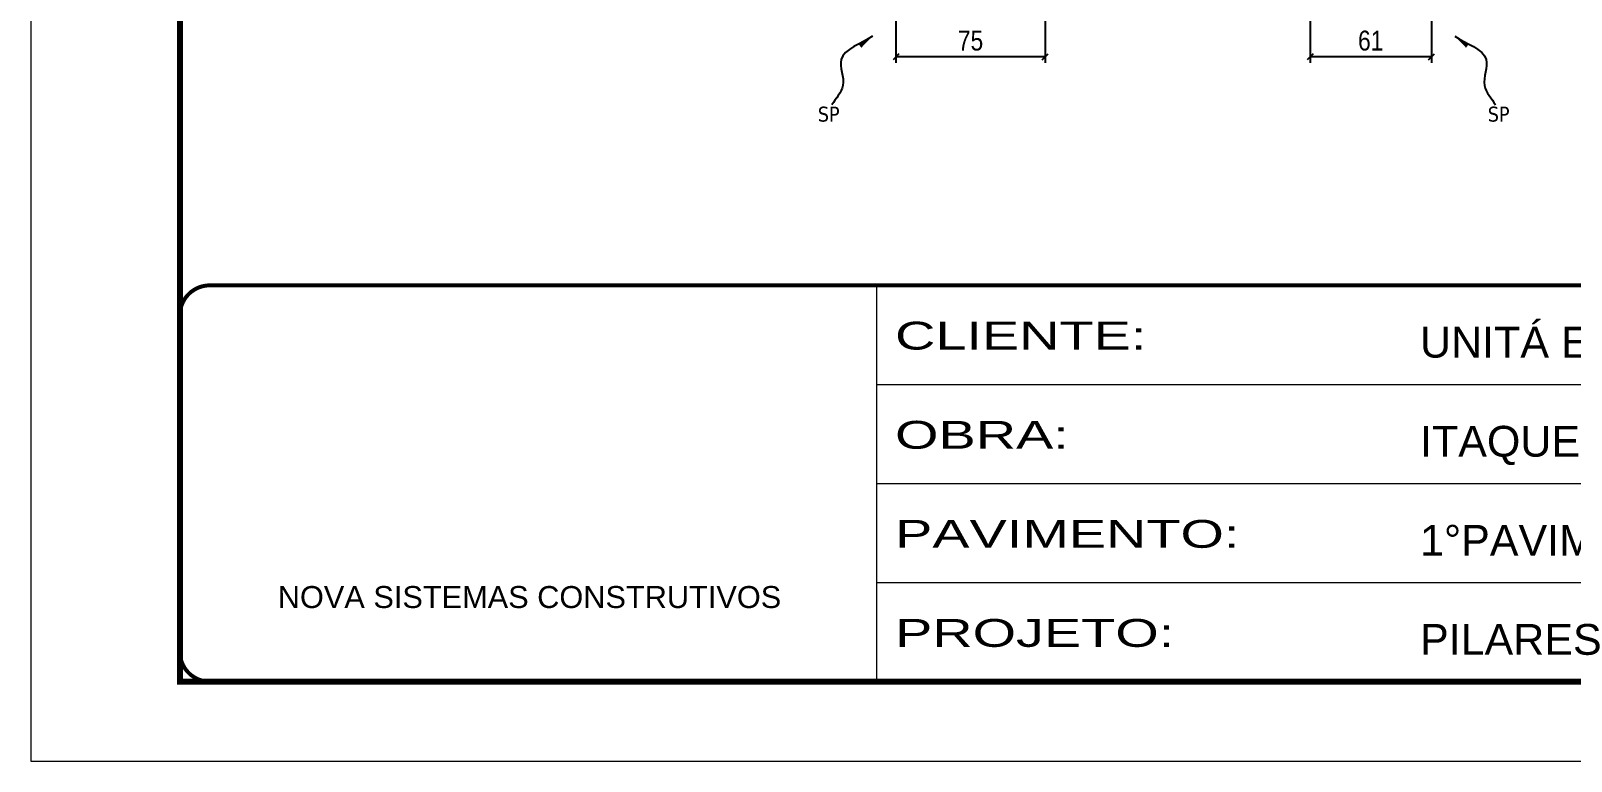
# Model space of a CAD drawing. Extents: x 2296 to 12463, y 760 to 16806.
# Drawn here: x 6068 to 6843, y 14543 to 14910 of the extents above; entities that cross this region are included whole.
import ezdxf

# ---------------------------------------------------------------- set-up
doc = ezdxf.new("R2010")
doc.units = 0
doc.linetypes.add('CONTINUO', pattern=[0])
doc.linetypes.add('DASHED', pattern=[0.75, 0.5, -0.25])
doc.layers.add('COTA', color=241, linetype='Continuous')
doc.layers.add('texto', color=7, linetype='Continuous')
doc.layers.add('Folhas', color=255, linetype='Continuous', lineweight=9)
doc.layers.add('SARRAFO DE PRESSAO', color=251, linetype='DASHED', lineweight=9)
doc.styles.add('ARIAL', font='arial.ttf')
doc.styles.add('COTA TECNICA', font='techl___.ttf', dxfattribs={"height": 10})
doc.styles.get("Standard").update_dxf_attribs({"font": 'arial.ttf'})
doc.styles.add('Tecnologia', font='')
doc.styles.get('Tecnologia').set_extended_font_data('Forgotten Futurist')
doc.dimstyles.new('PAINEL', dxfattribs={"dimtxt": 10, "dimasz": 3, "dimexe": 3, "dimexo": 3, "dimgap": 3, "dimtad": 1, "dimdec": 1, "dimzin": 12, "dimdsep": 46, "dimtxsty": 'COTA TECNICA', "dimblk1": 'OBLIQUE', "dimblk2": 'OBLIQUE', "dimsah": 1, "dimcen": 0.9, "dimclrd": 4, "dimclre": 4, "dimclrt": 240, "dimadec": 1, "dimazin": 3, "dimtfac": 1, "dimtdec": 1, "dimtmove": 0, "dimatfit": 3, "dimfxl": 1, "dimtolj": 1, "dimtzin": 12, "dimarcsym": 0})
doc.dimstyles.get("Standard").update_dxf_attribs({"dimtxt": 0.18, "dimasz": 0.18, "dimexe": 0.18, "dimexo": 0.0625, "dimgap": 0.09, "dimtad": 0, "dimtih": 1, "dimtoh": 1, "dimdec": 4, "dimzin": 0, "dimdsep": 46, "dimtxsty": 'Standard', "dimcen": 0.09, "dimadec": 0, "dimazin": 0, "dimtfac": 1, "dimtdec": 4, "dimtofl": 0, "dimtmove": 0, "dimatfit": 3, "dimfxl": 1, "dimtolj": 1, "dimtzin": 0, "dimarcsym": 0})

# ---------------------------------------------------------------- blocks, each defined once
blk = doc.blocks.new('9999999999')
at = {"color": 30, "linetype": 'CONTINUO'}
for p, q in [((98564.56, 34230.21), (98564.56, 34429.45)), ((98564.56, 34379.64), (99583.98, 34379.64)), ((98564.56, 34329.83), (99487.98, 34329.83)), ((98564.56, 34280.02), (99487.98, 34280.02))]:
    blk.add_line(p, q, dxfattribs=at)
at = {"color": 30, "linetype": 'CONTINUO', "const_width": 2}
blk.add_lwpolyline([(99583.98, 34230.21), (99583.98, 34414.45, 0.414214), (99568.98, 34429.45), (98228.98, 34429.45, 0.414214), (98213.98, 34414.45), (98213.98, 34245.21, 0.414214), (98228.98, 34230.21), (99583.98, 34230.21)], format="xyb", dxfattribs=at)
at = {"layer": 'Folhas'}
blk.add_lwpolyline([(98138.98, 34190.21), (99623.98, 34190.21), (99623.98, 35240.21), (98138.98, 35240.21)], close=True, dxfattribs=at)
at = {"layer": 'Folhas', "color": 30, "const_width": 3}
blk.add_lwpolyline([(98213.98, 34230.21), (99583.98, 34230.21), (99583.98, 35200.21), (98213.98, 35200.21)], close=True, dxfattribs=at)
at = {"color": 7, "linetype": 'Continuous', "ltscale": 5, "style": 'ARIAL'}
for s, height, p in [('UNITÁ ENGENHARIA', 15.4829, (98837.68, 34393.13)), ('ITAQUERA III', 15.4829, (98837.68, 34343.32)), ('1°PAVIMENTO', 15.4829, (98837.68, 34293.51)), ('NOVA SISTEMAS CONSTRUTIVOS', 11.0592, (98263.19, 34267.21)), ('PILARES', 15.483, (98837.68, 34243.7))]:
    blk.add_text(s, height=height, dxfattribs=at).set_placement(p)
at = {"layer": 'Folhas', "color": 7, "style": 'Tecnologia', "width": 1.5}
for s, p in [('CLIENTE:', (98573.65, 34397.17)), ('OBRA:', (98573.65, 34347.31)), ('PAVIMENTO:', (98573.65, 34297.5)), ('PROJETO:', (98573.65, 34247.69))]:
    blk.add_text(s, height=14, dxfattribs=at).set_placement(p)
blk = doc.blocks.new('_Oblique')
at = {"color": 0, "linetype": 'ByBlock', "lineweight": -2}
blk.add_line((-0.5, -0.5), (0.5, 0.5), dxfattribs=at)
blk = doc.blocks.new('*D1494')
at = {"layer": 'COTA', "color": 4, "linetype": 'ByBlock', "lineweight": -2, "transparency": 16777216}
for p, q in [((6503.53, 14930.65), (6503.53, 14893.72)), ((6578.53, 14930.65), (6578.53, 14893.72)), ((6578.53, 14896.72), (6503.53, 14896.72))]:
    blk.add_line(p, q, dxfattribs=at)
at = {"layer": 'Defpoints', "color": 0, "linetype": 'ByBlock', "transparency": 16777216}
for p in [(6503.53, 14933.65), (6578.53, 14933.65), (6503.53, 14896.72)]:
    blk.add_point(p, dxfattribs=at)
at = {"layer": 'COTA', "color": 4, "linetype": 'ByBlock', "lineweight": -2, "transparency": 16777216, "xscale": 3, "yscale": 3, "zscale": 3, "rotation": 180}
blk.add_blockref('_Oblique', (6503.53, 14896.72), dxfattribs=at)
at = {"layer": 'COTA', "color": 4, "linetype": 'ByBlock', "lineweight": -2, "transparency": 16777216, "xscale": 3, "yscale": 3, "zscale": 3}
blk.add_blockref('_Oblique', (6578.53, 14896.72), dxfattribs=at)
at = {"layer": 'COTA', "color": 240, "linetype": 'ByBlock', "transparency": 16777216, "insert": (6541.03, 14904.83), "char_height": 10, "attachment_point": 5, "style": 'COTA TECNICA'}
blk.add_mtext('\\A1;75', dxfattribs=at)
blk = doc.blocks.new('*D1499')
at = {"layer": 'COTA', "color": 4, "linetype": 'ByBlock', "lineweight": -2, "transparency": 16777216}
for p, q in [((6711.79, 14930.65), (6711.79, 14893.72)), ((6772.79, 14930.65), (6772.79, 14893.72)), ((6772.79, 14896.72), (6711.79, 14896.72))]:
    blk.add_line(p, q, dxfattribs=at)
at = {"layer": 'Defpoints', "color": 0, "linetype": 'ByBlock', "transparency": 16777216}
for p in [(6711.79, 14933.65), (6772.79, 14933.65), (6711.79, 14896.72)]:
    blk.add_point(p, dxfattribs=at)
at = {"layer": 'COTA', "color": 4, "linetype": 'ByBlock', "lineweight": -2, "transparency": 16777216, "xscale": 3, "yscale": 3, "zscale": 3, "rotation": 180}
blk.add_blockref('_Oblique', (6711.79, 14896.72), dxfattribs=at)
at = {"layer": 'COTA', "color": 4, "linetype": 'ByBlock', "lineweight": -2, "transparency": 16777216, "xscale": 3, "yscale": 3, "zscale": 3}
blk.add_blockref('_Oblique', (6772.79, 14896.72), dxfattribs=at)
at = {"layer": 'COTA', "color": 240, "linetype": 'ByBlock', "transparency": 16777216, "insert": (6742.29, 14904.83), "char_height": 10, "attachment_point": 5, "style": 'COTA TECNICA'}
blk.add_mtext('\\A1;61', dxfattribs=at)

msp = doc.modelspace()

# ---------------------------------------------------------------- block references
at = {"layer": 'SARRAFO DE PRESSAO', "color": 6, "linetype": 'ByBlock'}
msp.add_blockref('9999999999', (-92070.59, -19647.64), dxfattribs=at)

# ---------------------------------------------------------------- texts
at = {"layer": 'texto', "color": 0, "char_height": 7.5, "attachment_point": 5}
for insert in [(6469.69, 14867.84), (6806.63, 14867.84)]:
    msp.add_mtext('{\\fTahoma|b0|i0|c0|p34;\\C4;SP}', dxfattribs=dict(at, insert=insert))

# ---------------------------------------------------------------- dimensions: what is measured, and where the dimension line sits
at = {"layer": 'COTA', "linetype": 'ByBlock'}
for base, p1, p2, picture, middle in [((6503.53, 14896.72), (6578.53, 14933.65), (6503.53, 14933.65), '*D1494', (6541.03, 14904.83)), ((6711.79, 14896.72), (6772.79, 14933.65), (6711.79, 14933.65), '*D1499', (6742.29, 14904.83))]:
    dim = msp.add_linear_dim(base=base, p1=p1, p2=p2, dimstyle='PAINEL', override={"dimarcsym": 2}, dxfattribs=at)
    dim.commit()
    dim.dimension.update_dxf_attribs({"geometry": picture, "text_midpoint": middle})

# ---------------------------------------------------------------- leaders
at = {"layer": 'COTA', "path_type": 1}
for points in [[(6491.7, 14907.15), (6475.91, 14895.31), (6476.84, 14882.31), (6471.29, 14872.52)], [(6784.62, 14907.15), (6800.41, 14895.31), (6799.48, 14882.31), (6805.03, 14872.52)]]:
    msp.add_leader(points, dimstyle='Standard', override={"dimasz": 8}, dxfattribs=at)

doc.saveas('drawing.dxf')
